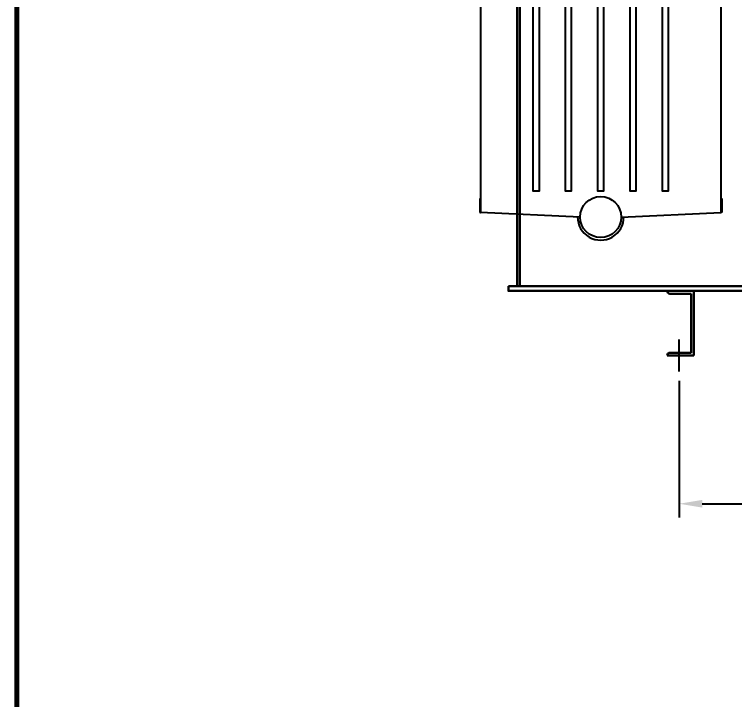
# Model space of a CAD drawing. Header units: millimetres. Extents: x 8981 to 59433, y 5244 to 14154.
# Drawn here: x 9755 to 11315, y 9722 to 11207 of the extents above; entities that cross this region are included whole.
import ezdxf

# ---------------------------------------------------------------- set-up
doc = ezdxf.new("R2010")
doc.units = ezdxf.units.MM
doc.linetypes.add('CENTERX2', pattern=[101.6, 63.5, -12.7, 12.7, -12.7])
for name, color, linetype in [('1', 4, 'Continuous'), ('1轮廓实线层', 7, 'Continuous'), ('3中心线层', 1, 'CENTERX2'), ('4标注层', 3, 'Continuous')]:
    doc.layers.add(name, color=color, linetype=linetype)
doc.layers.add('1实线层', color=7, linetype='Continuous', lineweight=30)
doc.styles.get("Standard").update_dxf_attribs({"font": 'gbenor.shx', "bigfont": 'gbcbig.shx'})
doc.dimstyles.new('1-20英寸竖', dxfattribs={"dimscale": 20, "dimtxt": 3.5, "dimasz": 2.5, "dimexe": 1.5, "dimexo": 1, "dimgap": 0.5, "dimtad": 1, "dimdec": 0, "dimrnd": 1e-09, "dimzin": 12, "dimdsep": 46, "dimtxsty": 'Standard', "dimsah": 1, "dimcen": 0.09, "dimclrt": 1, "dimadec": 0, "dimazin": 3, "dimtfac": 1, "dimtdec": 0, "dimtofl": 0, "dimtmove": 0, "dimatfit": 3, "dimfxl": 0, "dimfrac": 2, "dimtolj": 1, "dimtzin": 12, "dimarcsym": 0})

# ---------------------------------------------------------------- blocks, each defined once
blk = doc.blocks.new('G$C3F6FD845')
at = {"layer": '1轮廓实线层'}
for p, q in [((-44.5, 0), (-260, -10)), ((44.5, 0), (260, -10)), ((-260, -10), (-262, -10)), ((-262, -10), (-262, -40)), ((-260, -10), (-260, -1090)), ((260, -10), (260, -1090)), ((260, -10), (262, -10)), ((262, -10), (262, -40)), ((-262, -40), (-260, -40)), ((262, -40), (260, -40)), ((-262, -535), (-262, -565)), ((-260, -535), (-262, -535)), ((260, -535), (262, -535)), ((262, -535), (262, -565)), ((-262, -565), (-260, -565)), ((262, -565), (260, -565)), ((-262, -1060), (-262, -1090)), ((-260, -1060), (-262, -1060)), ((260, -1060), (262, -1060)), ((262, -1060), (262, -1090)), ((-262, -1090), (-260, -1090)), ((-44.5, -1100), (-260, -1090)), ((44.5, -1100), (260, -1090)), ((262, -1090), (260, -1090))]:
    blk.add_line(p, q, dxfattribs=at)
for points in [[(-146.4, -56.4), (-133.6, -56.4), (-133.6, -1043.6), (-146.4, -1043.6)], [(-76.4, -56.4), (-63.6, -56.4), (-63.6, -1043.6), (-76.4, -1043.6)], [(-6.4, -56.4), (6.4, -56.4), (6.4, -1043.6), (-6.4, -1043.6)], [(63.6, -56.4), (76.4, -56.4), (76.4, -1043.6), (63.6, -1043.6)], [(133.6, -56.4), (146.4, -56.4), (146.4, -1043.6), (133.6, -1043.6)]]:
    blk.add_lwpolyline(points, close=True, dxfattribs=at)
for centre in [(0, 0), (0, -1100)]:
    blk.add_circle(centre, 44.5, dxfattribs=at)
for centre, start, end in [((0, 0), 359.4299, 180.5701), ((0, -1100), 179.4299, 0.5701)]:
    blk.add_arc(centre, 50, start, end, dxfattribs=at)
blk = doc.blocks.new('*D40')
at = {"layer": '4标注层', "color": 0, "lineweight": -2, "ltscale": 2, "transparency": 16777216}
for p, q in [((11195.1, 10412.8), (11195.1, 10116.6)), ((12015.1, 10412.8), (12015.1, 10116.6)), ((11245.1, 10146.6), (11965.1, 10146.6))]:
    blk.add_line(p, q, dxfattribs=at)
at = {"layer": '4标注层', "color": 0, "transparency": 16777216}
for points in [[(11245.1, 10154.9), (11245.1, 10138.2), (11195.1, 10146.6)], [(11965.1, 10138.2), (11965.1, 10154.9), (12015.1, 10146.6)]]:
    blk.add_solid(points, dxfattribs=at)
at = {"layer": 'Defpoints', "color": 0, "transparency": 16777216}
for p in [(11195.1, 10432.8), (12015.1, 10432.8), (12015.1, 10146.6)]:
    blk.add_point(p, dxfattribs=at)
at = {"layer": '4标注层', "color": 1, "ltscale": 3, "transparency": 16777216, "insert": (11590.9, 10146.6), "char_height": 70, "attachment_point": 5}
blk.add_mtext('\\A1;820\\P[32.3"]', dxfattribs=at)

msp = doc.modelspace()

# ---------------------------------------------------------------- linework, layer by layer
at = {"layer": '1', "const_width": 10.5}
msp.add_lwpolyline([(9760.583, 5574.008), (21280.583, 5574.008), (21280.583, 13854.008), (9760.583, 13854.008), (9760.583, 5574.008)], dxfattribs=at)
at = {"layer": '1实线层', "ltscale": 2}
for p, q in [((11169.067, 10607.838), (11227.067, 10607.838)), ((11227.067, 10607.838), (11227.067, 10467.838)), ((11221.067, 10601.838), (11175.067, 10601.838)), ((11221.067, 10473.838), (11221.067, 10601.838)), ((11227.067, 10467.838), (11169.067, 10467.838)), ((11175.067, 10473.838), (11221.067, 10473.838))]:
    msp.add_line(p, q, dxfattribs=at)
at = {"layer": '1实线层'}
for points in [[(10850.067, 12407.838), (10844.067, 12407.838), (10844.067, 10617.838), (10850.067, 10617.838)], [(10825.067, 10617.838), (12375.067, 10617.838), (12375.067, 10607.838), (10825.067, 10607.838)]]:
    msp.add_lwpolyline(points, close=True, dxfattribs=at)
at = {"layer": '1实线层', "ltscale": 2}
for centre, start, end in [((11175.067, 10607.838), 180, 270), ((11175.067, 10467.838), 90, 180)]:
    msp.add_arc(centre, 6, start, end, dxfattribs=at)
at = {"layer": '3中心线层', "ltscale": 2}
msp.add_line((11195.067, 10432.838), (11195.067, 10502.838), dxfattribs=at)

# ---------------------------------------------------------------- block references
at = {"layer": '1实线层', "ltscale": 2}
msp.add_blockref('G$C3F6FD845', (11025.067, 11867.838), dxfattribs=at)

# ---------------------------------------------------------------- dimensions: what is measured, and where the dimension line sits
at = {"layer": '4标注层', "ltscale": 2}
dim = msp.add_linear_dim(base=(12015.067, 10146.58), p1=(11195.067, 10432.838), p2=(12015.067, 10432.838), dimstyle='1-20英寸竖', override={"dimpost": '\\X', "dimtxsty": 'Standard'}, dxfattribs=at)
dim.commit()
dim.dimension.update_dxf_attribs({"geometry": '*D40', "text_midpoint": (11590.861, 10146.58), "dimtype": 160})

doc.saveas('drawing.dxf')
